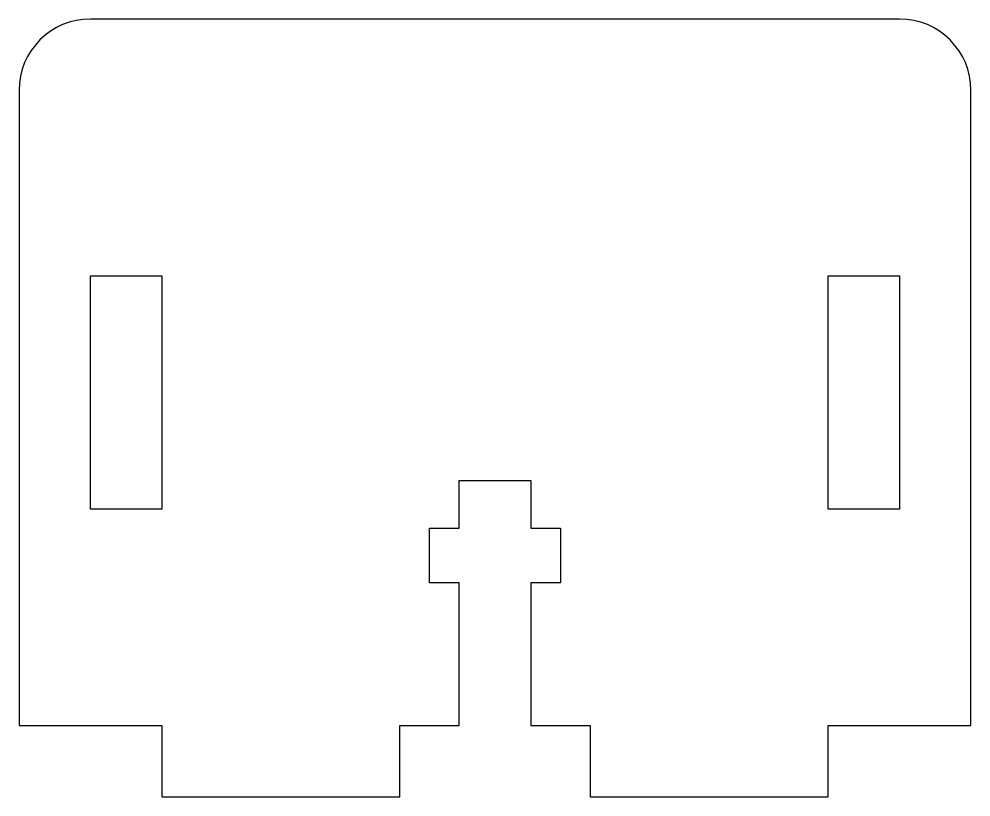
# Model space of a CAD drawing. Extents: x -48.3 to -8.3, y 0 to 32.7.
import ezdxf

# ---------------------------------------------------------------- set-up
doc = ezdxf.new("R2010")
doc.units = 0
doc.layers.get('0').update_dxf_attribs({"linetype": 'continuous'})

# ---------------------------------------------------------------- blocks, each defined once
blk = doc.blocks.new('FILLET009')
at = {"color": 0}
for p, q in [((-11.2843, 32.6985), (-45.2843, 32.6985)), ((-48.2843, 29.6985), (-48.2843, 3)), ((-8.2843, 3), (-8.2843, 29.6985)), ((-45.2843, 21.9), (-42.2843, 21.9)), ((-45.2843, 12.1), (-45.2843, 21.9)), ((-42.2843, 21.9), (-42.2843, 12.1)), ((-14.2843, 21.9), (-11.2843, 21.9)), ((-14.2843, 12.1), (-14.2843, 21.9)), ((-11.2843, 21.9), (-11.2843, 12.1)), ((-29.7843, 13.3), (-26.7843, 13.3)), ((-29.7843, 11.3), (-29.7843, 13.3)), ((-26.7843, 13.3), (-26.7843, 11.3)), ((-42.2843, 12.1), (-45.2843, 12.1)), ((-11.2843, 12.1), (-14.2843, 12.1)), ((-31.0343, 9), (-31.0343, 11.3)), ((-31.0343, 11.3), (-29.7843, 11.3)), ((-26.7843, 11.3), (-25.5343, 11.3)), ((-25.5343, 11.3), (-25.5343, 9)), ((-29.7843, 9), (-31.0343, 9)), ((-29.7843, 3), (-29.7843, 9)), ((-26.7843, 9), (-26.7843, 3)), ((-25.5343, 9), (-26.7843, 9)), ((-48.2843, 3), (-42.2843, 3)), ((-42.2843, 3), (-42.2843, 0)), ((-32.2843, 0), (-32.2843, 3)), ((-32.2843, 3), (-29.7843, 3)), ((-26.7843, 3), (-24.2843, 3)), ((-24.2843, 3), (-24.2843, 0)), ((-14.2843, 3), (-8.2843, 3)), ((-14.2843, 0), (-14.2843, 3)), ((-42.2843, 0), (-32.2843, 0)), ((-24.2843, 0), (-14.2843, 0))]:
    blk.add_line(p, q, dxfattribs=at)
for centre, start, end in [((-45.2843, 29.6985), 90, -180), ((-11.2843, 29.6985), 0, 90)]:
    blk.add_arc(centre, 3, start, end, dxfattribs=at)

msp = doc.modelspace()

# ---------------------------------------------------------------- block references
at = {"color": 0}
msp.add_blockref('FILLET009', (0, 0), dxfattribs=at)

doc.saveas('drawing.dxf')
